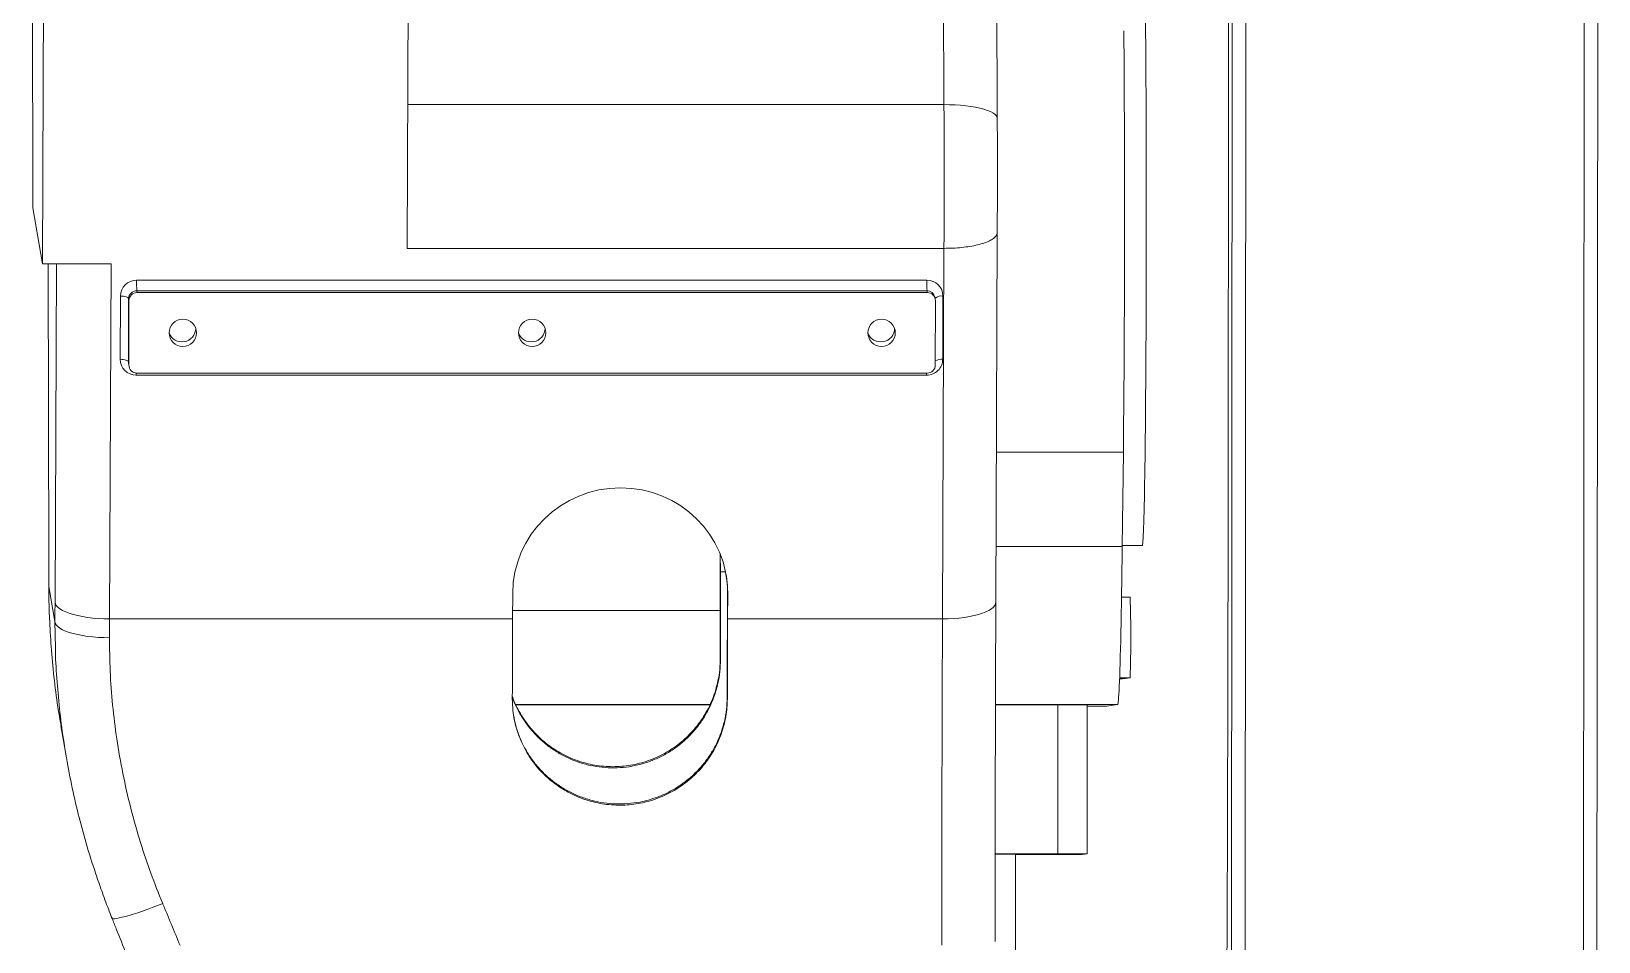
# Model space of a CAD drawing. Header units: millimetres. Extents: x 419 to 13500, y 498 to 10404.
# Drawn here: x 2276 to 2859, y 6808 to 7147 of the extents above; entities that cross this region are included whole.
import ezdxf

# ---------------------------------------------------------------- set-up
doc = ezdxf.new("R2010")
doc.units = ezdxf.units.MM
doc.header["$LTSCALE"] = 50

msp = doc.modelspace()

# ---------------------------------------------------------------- linework, layer by layer
at = {"color": 7, "linetype": 'Continuous', "lineweight": 15}
for p, q in [((2722.25, 6526.98), (2723.11, 7545.54)), ((2728.25, 7545.19), (2727.39, 6526.63)), ((2853.24, 6526.63), (2854.1, 7545.19)), ((2859.12, 7545.54), (2858.26, 6526.98)), ((2615.58, 7119.53), (2614.72, 7384.84)), ((2635.41, 7114.43), (2634.55, 7380.73)), ((2276.64, 7081.19), (2276.08, 7335.86)), ((2281.22, 7306.31), (2280.24, 7060.4)), ((2416.47, 7197.22), (2415.94, 7066.11)), ((2276.64, 7081.19), (2280.24, 7060.4)), ((2634.86, 6934.57), (2635.41, 7071.93)), ((2615.57, 7066.11), (2415.94, 7066.11)), ((2615.03, 6928.38), (2615.57, 7066.11)), ((2280.24, 7060.4), (2305.71, 7060.4)), ((2282.33, 7060.4), (2282.57, 6948.25)), ((2305.71, 7060.4), (2305.18, 6928.38)), ((2315.26, 7054.26), (2609.24, 7054.26)), ((2315.29, 7050.33), (2315.4, 7049.69)), ((2609.27, 7050.33), (2315.29, 7050.33)), ((2609.38, 7049.69), (2315.4, 7049.69)), ((2609.38, 7049.69), (2609.27, 7050.33)), ((2309.14, 7024.86), (2309.24, 7048.38)), ((2312.27, 7047.44), (2312.18, 7023.92)), ((2312.4, 7046.69), (2312.27, 7047.44)), ((2312.4, 7046.69), (2312.38, 7022.75)), ((2612.33, 7047.21), (2612.21, 7047.94)), ((2612.36, 7022.75), (2612.38, 7046.69)), ((2615.21, 7048.38), (2615.12, 7024.86)), ((2312.18, 7023.92), (2312.38, 7022.75)), ((2312.22, 7023.43), (2312.42, 7022.24)), ((2609.1, 7018.98), (2315.12, 7018.98)), ((2315.38, 7019.76), (2609.35, 7019.76)), ((2682.3, 6990.4), (2681.88, 6955.31)), ((2532.32, 6944.72), (2532.3, 6952.54)), ((2532.39, 6945.85), (2532.38, 6952.35)), ((2681.88, 6955.65), (2689.36, 6955.65)), ((2282.59, 6940.44), (2284.86, 6927.36)), ((2535.06, 6938.36), (2535.02, 6930.37)), ((2535.06, 6938.36), (2535.14, 6937.9)), ((2455.1, 6928.38), (2455.14, 6937.9)), ((2535.14, 6937.9), (2535.1, 6928.38)), ((2634.85, 6931.85), (2634.86, 6934.57)), ((2684.85, 6936.49), (2681.61, 6936.49)), ((2305.18, 6928.38), (2455.1, 6928.38)), ((2455.12, 6931.51), (2532.34, 6931.51)), ((2535.1, 6928.38), (2615.03, 6928.38)), ((2532.37, 6913.75), (2532.45, 6913.3)), ((2681.95, 6906.12), (2680.9, 6906.12)), ((2684.85, 6906.49), (2681.95, 6906.12)), ((2534.91, 6899.09), (2534.99, 6898.64)), ((2456.27, 6896.51), (2528.53, 6896.51)), ((2657.95, 6896.39), (2634.73, 6896.39)), ((2657.95, 6841.02), (2657.95, 6896.39)), ((2668.83, 6841), (2668.83, 6896.37)), ((2668.83, 6895.99), (2676.13, 6895.99)), ((2680.17, 6896.51), (2676.13, 6895.99)), ((2287.08, 6888.57), (2289.14, 6876.74)), ((2657.95, 6841.02), (2634.6, 6841.02)), ((2642.18, 6782.97), (2642.18, 6840.89)), ((2642.18, 6840.75), (2661.89, 6840.75)), ((2666.95, 6840.76), (2668.83, 6841))]:
    msp.add_line(p, q, dxfattribs=at)
at = {"color": 8, "linetype": 'Continuous', "lineweight": 15}
for p, q in [((2416.16, 7119.53), (2615.58, 7119.53)), ((2282.33, 7060.4), (2282.57, 6948.3)), ((2284.89, 6934.65), (2285.39, 7060.4)), ((2635.08, 6990.4), (2682.3, 6990.4)), ((2634.94, 6955.31), (2681.88, 6955.31)), ((2282.57, 6948.3), (2282.57, 6948.25)), ((2532.39, 6945.85), (2534.34, 6945.85)), ((2282.59, 6940.44), (2282.59, 6940.4)), ((2285.01, 6917.61), (2284.86, 6927.36)), ((2684.85, 6906.49), (2680.92, 6906.49)), ((2634.73, 6896.51), (2680.17, 6896.51))]:
    msp.add_line(p, q, dxfattribs=at)
at = {"color": 7, "linetype": 'Continuous', "lineweight": 15, "flags": 128}
for points in [[(2721.41, 7160.89), (2721.41, 7146.25), (2721.41, 7131.61), (2721.41, 7116.97), (2721.4, 7102.33), (2721.39, 7087.71), (2721.38, 7073.09), (2721.37, 7058.49), (2721.35, 7043.91)], [(2690.56, 7150.27), (2690.6, 7146.08), (2690.63, 7141.77), (2690.66, 7137.36), (2690.69, 7132.84), (2690.72, 7128.23), (2690.74, 7123.54), (2690.76, 7118.76), (2690.78, 7113.93), (2690.8, 7109.03), (2690.81, 7104.07), (2690.82, 7099.08), (2690.83, 7094.05), (2690.84, 7088.99), (2690.84, 7083.92), (2690.84, 7078.84), (2690.84, 7073.75), (2690.84, 7068.68), (2690.83, 7063.62), (2690.82, 7058.59), (2690.81, 7053.59), (2690.8, 7048.64), (2690.78, 7043.73), (2690.76, 7038.89), (2690.74, 7034.11), (2690.72, 7029.41), (2690.69, 7024.8), (2690.66, 7020.27), (2690.63, 7015.85), (2690.6, 7011.53), (2690.57, 7007.33), (2690.53, 7003.25), (2690.49, 6999.3), (2690.45, 6995.48), (2690.41, 6991.81), (2690.36, 6988.28), (2690.32, 6984.91), (2690.27, 6981.7), (2690.22, 6978.65), (2690.17, 6975.78), (2690.12, 6973.08), (2690.06, 6970.56), (2690.01, 6968.23), (2689.95, 6966.08), (2689.9, 6964.13), (2689.84, 6962.37), (2689.78, 6960.81), (2689.72, 6959.46), (2689.66, 6958.3), (2689.6, 6957.35), (2689.54, 6956.61), (2689.48, 6956.08), (2689.42, 6955.76), (2689.36, 6955.65), (2689.36, 6955.65)], [(2682.49, 7146.94), (2682.53, 7142.57), (2682.56, 7138.08), (2682.59, 7133.49), (2682.61, 7128.81), (2682.64, 7124.05), (2682.66, 7119.2), (2682.68, 7114.29), (2682.69, 7109.32), (2682.71, 7104.29), (2682.72, 7099.22), (2682.73, 7094.12), (2682.73, 7088.99), (2682.74, 7083.84), (2682.74, 7078.68), (2682.74, 7073.52), (2682.73, 7068.37), (2682.73, 7063.24), (2682.72, 7058.14), (2682.71, 7053.07), (2682.69, 7048.04), (2682.68, 7043.07), (2682.66, 7038.15), (2682.64, 7033.31), (2682.61, 7028.54), (2682.59, 7023.86), (2682.56, 7019.27), (2682.53, 7014.78), (2682.49, 7010.4), (2682.46, 7006.14), (2682.42, 7002), (2682.38, 6997.99), (2682.34, 6994.12), (2682.3, 6990.4)], [(2615.57, 7066.11), (2615.59, 7070.87), (2615.6, 7075.68), (2615.61, 7080.53), (2615.62, 7085.42), (2615.62, 7090.33), (2615.62, 7095.25), (2615.62, 7100.16), (2615.61, 7105.05), (2615.6, 7109.92), (2615.59, 7114.75), (2615.58, 7119.53)], [(2309.24, 7048.38), (2309.82, 7048.36), (2310.39, 7048.31), (2310.91, 7048.22), (2311.37, 7048.1), (2311.74, 7047.96), (2312.03, 7047.8), (2312.21, 7047.62), (2312.27, 7047.44)], [(2721.35, 7043.91), (2721.34, 7029.28), (2721.33, 7014.67), (2721.32, 7000.07), (2721.3, 6985.48), (2721.28, 6970.92), (2721.26, 6956.38), (2721.24, 6941.87), (2721.21, 6927.39), (2721.18, 6912.94), (2721.15, 6898.53), (2721.12, 6884.15), (2721.08, 6869.82), (2721.04, 6855.54), (2721, 6841.3), (2720.96, 6827.11), (2720.91, 6812.98), (2720.86, 6798.91)], [(2309.14, 7024.86), (2309.73, 7024.84), (2310.29, 7024.79), (2310.81, 7024.7), (2311.27, 7024.59), (2311.65, 7024.44), (2311.93, 7024.28), (2312.11, 7024.11), (2312.18, 7023.92)], [(2681.88, 6955.31), (2681.82, 6950.75), (2681.76, 6946.35), (2681.7, 6942.1), (2681.64, 6938.03), (2681.57, 6934.12), (2681.51, 6930.39), (2681.44, 6926.83), (2681.37, 6923.46), (2681.31, 6920.27), (2681.24, 6917.27), (2681.16, 6914.46), (2681.09, 6911.85), (2681.02, 6909.44), (2680.94, 6907.22), (2680.87, 6905.21), (2680.79, 6903.4), (2680.72, 6901.8), (2680.64, 6900.41), (2680.56, 6899.23), (2680.48, 6898.26), (2680.4, 6897.5), (2680.32, 6896.96), (2680.25, 6896.63), (2680.17, 6896.51)], [(2282.57, 6948.3), (2282.57, 6947.31), (2282.58, 6946.33), (2282.58, 6945.35), (2282.58, 6944.37), (2282.58, 6943.39), (2282.58, 6942.41), (2282.59, 6941.42), (2282.59, 6940.44)], [(2532.37, 6913.75), (2532.37, 6917.63), (2532.36, 6921.52), (2532.35, 6925.4), (2532.35, 6929.27), (2532.34, 6933.14), (2532.33, 6937.01), (2532.32, 6940.87), (2532.32, 6944.72)], [(2532.45, 6913.3), (2532.44, 6917.38), (2532.44, 6921.47), (2532.43, 6925.54), (2532.42, 6929.61), (2532.42, 6933.68), (2532.41, 6937.74), (2532.4, 6941.8), (2532.39, 6945.85)], [(2284.86, 6927.36), (2284.86, 6928.27), (2284.86, 6929.19), (2284.87, 6930.1), (2284.87, 6931.01), (2284.87, 6931.92), (2284.88, 6932.83), (2284.88, 6933.74), (2284.89, 6934.65)], [(2305.18, 6928.38), (2303.08, 6928.42), (2301, 6928.52), (2298.97, 6928.69), (2297, 6928.92), (2295.12, 6929.22), (2293.34, 6929.58), (2291.69, 6929.99), (2290.19, 6930.46), (2288.85, 6930.97), (2287.69, 6931.52), (2286.71, 6932.1), (2285.94, 6932.71), (2285.37, 6933.35), (2285.02, 6934), (2284.89, 6934.65)], [(2305.15, 6921.37), (2303.05, 6921.4), (2300.98, 6921.5), (2298.94, 6921.66), (2296.97, 6921.89), (2295.09, 6922.17), (2293.31, 6922.51), (2291.67, 6922.91), (2290.17, 6923.35), (2288.82, 6923.84), (2287.66, 6924.36), (2286.69, 6924.92), (2285.91, 6925.51), (2285.34, 6926.11), (2284.99, 6926.73), (2284.86, 6927.36)], [(2305.18, 6928.38), (2305.18, 6927.51), (2305.17, 6926.63), (2305.17, 6925.76), (2305.17, 6924.88), (2305.16, 6924), (2305.16, 6923.13), (2305.16, 6922.25), (2305.15, 6921.37)], [(2455, 6898.64), (2455.01, 6902.38), (2455.02, 6906.12), (2455.03, 6909.85), (2455.05, 6913.58), (2455.06, 6917.29), (2455.07, 6921), (2455.09, 6924.69), (2455.1, 6928.38)], [(2535.02, 6930.37), (2535.01, 6926.49), (2534.99, 6922.6), (2534.98, 6918.71), (2534.97, 6914.8), (2534.95, 6910.88), (2534.94, 6906.96), (2534.93, 6903.03), (2534.91, 6899.09)], [(2535.1, 6928.38), (2535.08, 6924.69), (2535.07, 6921), (2535.05, 6917.29), (2535.04, 6913.58), (2535.03, 6909.85), (2535.02, 6906.12), (2535, 6902.38), (2534.99, 6898.64)], [(2614.74, 6807.03), (2614.75, 6817.33), (2614.76, 6827.61), (2614.78, 6837.86), (2614.79, 6848.09), (2614.81, 6858.28), (2614.84, 6868.44), (2614.86, 6878.56), (2614.89, 6888.63), (2614.92, 6898.66), (2614.95, 6908.62), (2614.99, 6918.53), (2615.03, 6928.38)], [(2634.85, 6931.92), (2634.82, 6924.41), (2634.78, 6914.1), (2634.75, 6903.73), (2634.72, 6893.31), (2634.69, 6882.83), (2634.66, 6872.31), (2634.64, 6861.74), (2634.62, 6851.13), (2634.6, 6840.5), (2634.58, 6829.83), (2634.57, 6819.14), (2634.57, 6814.05)], [(2528.52, 6896.46), (2526.57, 6896.46), (2521.22, 6896.46), (2515.86, 6896.46), (2510.5, 6896.46), (2505.15, 6896.46), (2499.82, 6896.46), (2494.52, 6896.46), (2489.26, 6896.46), (2484.04, 6896.46), (2478.88, 6896.45), (2473.77, 6896.45), (2468.74, 6896.45), (2463.78, 6896.45), (2458.91, 6896.44), (2456.3, 6896.44)], [(2668.83, 6896.37), (2668.73, 6896.38), (2668.41, 6896.38), (2667.86, 6896.38), (2667.11, 6896.38), (2666.16, 6896.38), (2665.05, 6896.39), (2663.8, 6896.39), (2662.43, 6896.39), (2660.97, 6896.39), (2659.47, 6896.39), (2657.95, 6896.39)], [(2668.83, 6841), (2668.73, 6841), (2668.41, 6841.01), (2667.86, 6841.01), (2667.11, 6841.01), (2666.17, 6841.01), (2665.05, 6841.01), (2663.8, 6841.01), (2662.43, 6841.02), (2660.97, 6841.02), (2659.47, 6841.02), (2657.95, 6841.02)], [(2661.89, 6840.75), (2662.87, 6840.75), (2663.81, 6840.75), (2664.68, 6840.75), (2665.45, 6840.75), (2666.08, 6840.76), (2666.55, 6840.76), (2666.85, 6840.76), (2666.95, 6840.76)]]:
    msp.add_lwpolyline(points, dxfattribs=at)
at = {"color": 8, "linetype": 'Continuous', "lineweight": 15, "flags": 128}
for points in [[(2635.41, 7114.43), (2635.32, 7114.9), (2635.02, 7115.44), (2634.5, 7115.96), (2633.77, 7116.47), (2632.84, 7116.95), (2631.72, 7117.4), (2630.41, 7117.82), (2628.94, 7118.21), (2627.33, 7118.55), (2625.58, 7118.84), (2623.72, 7119.09), (2621.77, 7119.28), (2619.75, 7119.42), (2617.68, 7119.51), (2615.58, 7119.53)], [(2315.12, 7018.98), (2315.12, 7019.44), (2315.12, 7019.77)], [(2609.1, 7018.98), (2609.1, 7019.44), (2609.1, 7019.76)], [(2615.03, 6928.38), (2617.12, 6928.42), (2619.19, 6928.52), (2621.21, 6928.69), (2623.17, 6928.92), (2625.03, 6929.22), (2626.77, 6929.58), (2628.39, 6929.99), (2629.86, 6930.46), (2631.16, 6930.97), (2632.29, 6931.52), (2633.22, 6932.1), (2633.95, 6932.71), (2634.47, 6933.35), (2634.77, 6934), (2634.86, 6934.57)], [(2324.93, 6822.59), (2322.99, 6821.83), (2321.08, 6821.1), (2319.2, 6820.41), (2317.38, 6819.77), (2315.64, 6819.17), (2314, 6818.64), (2312.47, 6818.17), (2311.08, 6817.77), (2309.83, 6817.44), (2308.74, 6817.19), (2307.82, 6817.03), (2307.09, 6816.94), (2306.55, 6816.93), (2306.2, 6817.01), (2306.06, 6817.15)]]:
    msp.add_lwpolyline(points, dxfattribs=at)
at = {"color": 7, "linetype": 'Continuous', "lineweight": 15}
for centre in [(2332.4, 7034.73), (2462.39, 7034.73), (2592.38, 7034.73)]:
    msp.add_circle(centre, 5.09, dxfattribs=at)
for centre, radius, start, end in [((2315.4, 7046.69), 3, 89.94102, 179.87605), ((2414.81, 7053.1), 99.56, 179.33432, 181.59649), ((2708.79, 7053.1), 99.56, 179.33432, 181.59649), ((2609.38, 7046.69), 2.99, 0.01094, 90.07563), ((2315.37, 7022.75), 2.99, 180.01094, 270.07563), ((2609.36, 7022.76), 3, 269.94102, 359.87605), ((2203.83, 6921.48), 481.25, 358.21495, 1.78721), ((2635.14, 6471.42), 369.53, 88.90803, 90.08369)]:
    msp.add_arc(centre, radius, start, end, dxfattribs=at)
at = {"color": 8, "linetype": 'Continuous', "lineweight": 15}
for centre, radius, start, end in [((2614.59, 7044.88), 3.55, 79.95052, 130.8557), ((2614.76, 7019.78), 5.09, 85.92575, 118.09481)]:
    msp.add_arc(centre, radius, start, end, dxfattribs=at)
at = {"color": 7, "linetype": 'Continuous', "lineweight": 15}
for centre, major_axis, ratio, start_param, end_param in [((2315.23, 7048.38), (5.97, 0.57), 0.979646, 1.473489, 3.044285), ((2315.27, 7047.44), (2.99, 0.27), 0.961761, 1.477611, 3.048407), ((2609.21, 7048.38), (5.97, 0.57), 0.979646, 6.185878, 7.756674), ((2609.25, 7047.44), (2.99, 0.27), 0.961761, 0.078893, 1.477611), ((2332.11, 7036.35), (5.08, 0.49), 0.979646, 3.382689, 6.19473), ((2462.1, 7036.35), (5.08, 0.49), 0.979646, 3.382689, 6.19473), ((2592.09, 7036.35), (5.08, 0.49), 0.979646, 3.382689, 6.19473), ((2315.14, 7024.86), (5.97, 0.57), 0.979646, 3.044285, 4.615081), ((2315.18, 7023.92), (2.99, 0.27), 0.961761, 3.048407, 3.220485), ((2609.12, 7024.86), (5.97, 0.57), 0.979646, 4.615081, 6.185878), ((2495.14, 6937.9), (39.82, 3.81), 0.979646, 6.185878, 9.32747), ((2495.06, 6938.36), (39.82, 3.81), 0.979646, 6.185878, 6.352056), ((2337.43, 6772.28), (-207.34, 499.46), 0.014375, 4.776038, 4.807308)]:
    msp.add_ellipse(centre, major_axis=major_axis, ratio=ratio, start_param=start_param, end_param=end_param, dxfattribs=at)
for points, knots in [([(2635.41, 7071.93), (2635.41, 7072.39), (2635.41, 7074.11), (2635.42, 7077.11), (2635.43, 7080.95), (2635.44, 7084.82), (2635.44, 7088.71), (2635.44, 7092.62), (2635.44, 7096.52), (2635.44, 7100.42), (2635.44, 7104.31), (2635.43, 7108.17), (2635.42, 7111.54), (2635.41, 7113.61), (2635.41, 7114.43)], [0, 0, 0, 0, 0.0335001, 0.1243162, 0.2151293, 0.3059343, 0.3967336, 0.4875294, 0.5783236, 0.669118, 0.7599142, 0.8507142, 0.9415199, 1, 1, 1, 1]), ([(2615.57, 7066.11), (2616.68, 7066.13), (2618.94, 7066.16), (2622.2, 7066.41), (2625.3, 7066.82), (2628.09, 7067.38), (2630.54, 7068.07), (2632.54, 7068.86), (2634.07, 7069.75), (2634.93, 7070.58), (2635.34, 7071.32), (2635.38, 7071.73), (2635.4, 7071.93)], [0, 0, 0, 0, 0.106652, 0.216397, 0.323049, 0.432793, 0.539453, 0.649206, 0.755884, 0.865655, 0.934169, 1, 1, 1, 1]), ([(2282.57, 6948.25), (2282.57, 6946.54), (2282.58, 6943.92), (2282.59, 6941.3), (2282.59, 6940.4)], [0, 0, 0, 0, 0.655534, 1, 1, 1, 1]), ([(2282.85, 6928.64), (2283.02, 6925.12), (2283.37, 6917.85), (2284.43, 6906.83), (2285.66, 6896.98), (2286.73, 6890.91), (2287.14, 6888.58)], [0, 0, 0, 0, 0.262926, 0.543194, 0.82395, 1, 1, 1, 1]), ([(2305.15, 6921.37), (2305.2, 6917.21), (2305.29, 6908.9), (2306.23, 6896.34), (2307.77, 6883.64), (2310.02, 6870.83), (2312.96, 6857.97), (2316.47, 6845.62), (2320.43, 6833.8), (2323.43, 6826.33), (2324.93, 6822.59)], [0, 0, 0, 0, 0.125738, 0.251571, 0.377305, 0.506709, 0.63622, 0.765625, 0.882658, 1, 1, 1, 1]), ([(2300.33, 6832.85), (2299.71, 6834.65), (2297.87, 6840.02), (2295.27, 6849.05), (2292.46, 6860), (2290.1, 6871.09), (2288.15, 6882.33), (2286.63, 6893.62), (2285.6, 6904.91), (2285.08, 6912.92), (2285.02, 6917.13), (2285.01, 6917.61)], [0, 0, 0, 0, 0.065388, 0.194127, 0.322865, 0.454426, 0.585987, 0.718526, 0.851066, 0.982876, 1, 1, 1, 1]), ([(2455, 6899.51), (2455.2, 6898.96), (2455.8, 6897.31), (2457.1, 6894.68), (2458.85, 6891.68), (2460.83, 6888.9), (2463.02, 6886.3), (2465.45, 6883.88), (2468.07, 6881.68), (2470.83, 6879.73), (2473.74, 6878.03), (2476.8, 6876.57), (2479.98, 6875.38), (2483.2, 6874.47), (2486.49, 6873.83), (2489.85, 6873.47), (2493.23, 6873.4), (2496.56, 6873.61), (2499.87, 6874.09), (2503.15, 6874.86), (2506.36, 6875.91), (2509.44, 6877.21), (2512.4, 6878.76), (2515.24, 6880.58), (2517.92, 6882.62), (2520.4, 6884.87), (2522.68, 6887.31), (2524.77, 6889.96), (2526.63, 6892.78), (2528.24, 6895.72), (2529.59, 6898.79), (2530.7, 6901.98), (2531.61, 6905.56), (2532.25, 6909.49), (2532.33, 6912.32), (2532.37, 6913.75)], [0, 0, 0, 0, 0.015758, 0.0472852, 0.0788122, 0.1089256, 0.1390389, 0.1700475, 0.2010559, 0.2308318, 0.2606077, 0.2912574, 0.3219071, 0.3515376, 0.381168, 0.4116618, 0.4421555, 0.471745, 0.5013344, 0.5317835, 0.5622326, 0.5918238, 0.621415, 0.6518633, 0.6823117, 0.7119502, 0.7415889, 0.7720798, 0.802571, 0.8323672, 0.8621636, 0.8928063, 0.9234493, 0.9615161, 1, 1, 1, 1]), ([(2455, 6899.27), (2455.47, 6898.05), (2456.5, 6895.42), (2458.66, 6891.61), (2461.3, 6887.89), (2464.35, 6884.51), (2467.75, 6881.5), (2471.46, 6878.9), (2475.43, 6876.74), (2479.6, 6875.05), (2483.92, 6873.84), (2488.36, 6873.13), (2492.84, 6872.91), (2497.31, 6873.2), (2501.72, 6874), (2506.01, 6875.28), (2510.14, 6877.03), (2514.04, 6879.24), (2517.66, 6881.86), (2520.98, 6884.87), (2523.93, 6888.25), (2526.5, 6891.93), (2528.64, 6895.87), (2530.33, 6900.04), (2531.55, 6904.37), (2532.31, 6908.81), (2532.4, 6911.8), (2532.45, 6913.3)], [0, 0, 0, 0, 0.034992, 0.076025, 0.116923, 0.157376, 0.19796, 0.238411, 0.278498, 0.318713, 0.358799, 0.398745, 0.438819, 0.478765, 0.518677, 0.558716, 0.598628, 0.638554, 0.678606, 0.718533, 0.758547, 0.798688, 0.838704, 0.878984, 0.919391, 0.959674, 1, 1, 1, 1]), ([(2534.99, 6898.64), (2534.96, 6897.54), (2534.9, 6895.35), (2534.45, 6892.06), (2533.74, 6888.77), (2532.73, 6885.55), (2531.46, 6882.44), (2529.94, 6879.44), (2528.13, 6876.55), (2526.09, 6873.83), (2523.85, 6871.32), (2521.41, 6869.01), (2518.75, 6866.88), (2515.93, 6865), (2512.99, 6863.37), (2509.94, 6862), (2506.74, 6860.87), (2503.47, 6860.01), (2500.17, 6859.44), (2496.84, 6859.14), (2493.46, 6859.12), (2490.1, 6859.38), (2486.8, 6859.91), (2483.56, 6860.71), (2480.37, 6861.79), (2477.29, 6863.13), (2474.36, 6864.71), (2471.57, 6866.52), (2468.93, 6868.57), (2466.47, 6870.83), (2464.23, 6873.27), (2462.2, 6875.88), (2460.39, 6878.67), (2458.82, 6881.6), (2457.52, 6884.62), (2456.47, 6887.74), (2455.7, 6890.96), (2455.11, 6894.61), (2455.04, 6897.18), (2455, 6898.64)], [0, 0, 0, 0, 0.026815, 0.053631, 0.081217, 0.108802, 0.135622, 0.16244, 0.190056, 0.217672, 0.244191, 0.27071, 0.298014, 0.325317, 0.351594, 0.377871, 0.404917, 0.431963, 0.458147, 0.484331, 0.511278, 0.538224, 0.564387, 0.590549, 0.617471, 0.644394, 0.670567, 0.69674, 0.72367, 0.7506, 0.776836, 0.803072, 0.83006, 0.857048, 0.883467, 0.909887, 0.937054, 0.964221, 1, 1, 1, 1]), ([(2534.91, 6899.09), (2534.86, 6897.62), (2534.76, 6894.66), (2533.95, 6890.24), (2532.65, 6885.88), (2530.87, 6881.71), (2528.61, 6877.77), (2525.93, 6874.12), (2522.86, 6870.8), (2519.44, 6867.86), (2515.72, 6865.32), (2511.79, 6863.23), (2507.7, 6861.61), (2503.47, 6860.44), (2499.09, 6859.73), (2494.61, 6859.51), (2490.14, 6859.77), (2485.73, 6860.54), (2481.43, 6861.79), (2477.3, 6863.49), (2473.4, 6865.65), (2469.77, 6868.22), (2466.44, 6871.17), (2463.48, 6874.47), (2460.92, 6878.07), (2458.75, 6881.93), (2457.08, 6886), (2456, 6889.5), (2455.66, 6891.65), (2455.55, 6892.35)], [0, 0, 0, 0, 0.037883, 0.076796, 0.115835, 0.154744, 0.193049, 0.231478, 0.269781, 0.307572, 0.345486, 0.383276, 0.419642, 0.456008, 0.493443, 0.530997, 0.568432, 0.605866, 0.64342, 0.680854, 0.718299, 0.755862, 0.793308, 0.830834, 0.868479, 0.906007, 0.94378, 0.981672, 1, 1, 1, 1]), ([(2300.32, 6832.82), (2301.04, 6830.7), (2302.55, 6826.33), (2304.49, 6821.11), (2305.74, 6818.02), (2306.09, 6817.16)], [0, 0, 0, 0, 0.40153, 0.832969, 1, 1, 1, 1]), ([(2306.06, 6817.15), (2306.6, 6815.8), (2308.39, 6811.34), (2310.55, 6805.94), (2312.17, 6801.89), (2312.54, 6800.97)], [0, 0, 0, 0, 0.249994, 0.828758, 1, 1, 1, 1]), ([(2634.56, 6808.41), (2634.56, 6810.14), (2634.56, 6812.02), (2634.57, 6813.89), (2634.57, 6814.03)], [0, 0, 0, 0, 0.92549, 1, 1, 1, 1])]:
    msp.add_open_spline(points, degree=3, knots=knots, dxfattribs=at)
at = {"color": 8, "linetype": 'Continuous', "lineweight": 15}
msp.add_open_spline([(2282.59, 6940.44), (2282.6, 6936.72), (2282.61, 6932.79), (2282.83, 6928.85), (2282.85, 6928.64)], degree=3, knots=[0, 0, 0, 0, 0.945938, 1, 1, 1, 1], dxfattribs=at)

doc.saveas('drawing.dxf')
